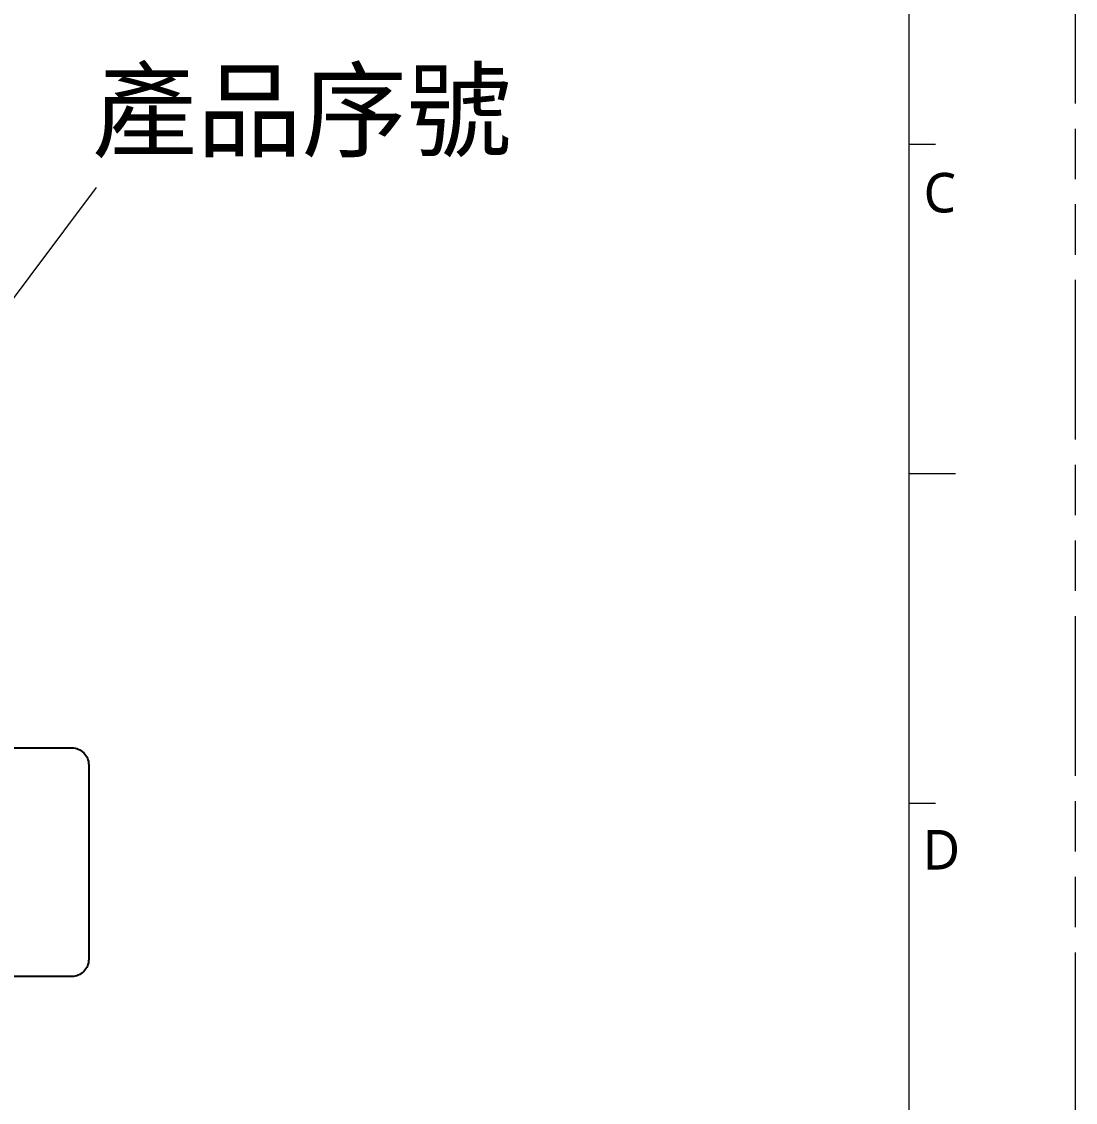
# Model space of a CAD drawing. Extents: x 3103 to 3424, y -52 to 175.
# Drawn here: x 3361.6 to 3424.3, y 8.1 to 72.4 of the extents above; entities that cross this region are included whole.
import ezdxf

# ---------------------------------------------------------------- set-up
doc = ezdxf.new("R2010")
doc.units = 0
doc.linetypes.add('PHANTOM', pattern=[29.5, 9.5, -1.5, 3, -1.5, 3, -1.5, 9.5])
doc.layers.get('0').update_dxf_attribs({"lineweight": 5})
doc.layers.add('0PAPERF', color=2, linetype='PHANTOM', lineweight=5, plot=False)
doc.layers.add('gbr-outline-dxf_layer1', color=2, linetype='Continuous')
doc.layers.add('備註', color=1, linetype='Continuous', lineweight=5)
doc.styles.get("Standard").update_dxf_attribs({"font": 'txt.shx'})

msp = doc.modelspace()

# ---------------------------------------------------------------- linework, layer by layer
for p, q in [((3414.387, -46.172), (3414.387, 163.108)), ((3414.387, 65.131), (3415.955, 65.131)), ((3414.387, 45.535), (3417.131, 45.535)), ((3414.387, 25.94), (3415.955, 25.94))]:
    msp.add_line(p, q)
at = {"layer": '0PAPERF'}
msp.add_line((3424.266, -52.442), (3424.266, 174.87), dxfattribs=at)
at = {"layer": 'gbr-outline-dxf_layer1', "linetype": 'Continuous'}
msp.add_lwpolyline([(3282.412, 21.631, -0.414233), (3283.223, 22.79), (3301.092, 25.941, -0.145892), (3309.663, 24.949, 0.101585), (3316.203, 23.606), (3321.703, 23.606, 0.152268), (3331.137, 26.548, -0.152268), (3339.718, 29.223), (3364.588, 29.223, -0.414215), (3365.588, 28.223), (3365.588, 16.623, -0.414215), (3364.588, 15.623), (3339.873, 15.623, 0.151039), (3338.744, 15.274, -0.151026), (3321.703, 10.006), (3316.203, 10.006, -0.100411), (3304.434, 12.394, 0.144694), (3303.307, 12.522), (3285.584, 9.397, -0.414157), (3284.426, 10.208)], format="xyb", close=True, dxfattribs=at)
at = {"layer": '備註', "linetype": 'Continuous'}
msp.add_line((3353.434, 45.726), (3366.061, 62.566), dxfattribs=at)

# ---------------------------------------------------------------- texts
at = {"char_height": 2.35146, "width": 4.43543, "attachment_point": 1}
for s, insert in [('{\\fMicrosoft JhengHei|b0|i0|c136|p0;C}', (3415.238, 63.427)), ('{\\fMicrosoft JhengHei|b0|i0|c136|p0;D}', (3415.178, 24.335))]:
    msp.add_mtext(s, dxfattribs=dict(at, insert=insert))
at = {"layer": '備註', "color": 1, "linetype": 'Continuous', "insert": (3365.791, 69.431), "char_height": 4.5738, "width": 32.52847, "attachment_point": 1}
msp.add_mtext('產品序號', dxfattribs=at)

doc.saveas('drawing.dxf')
